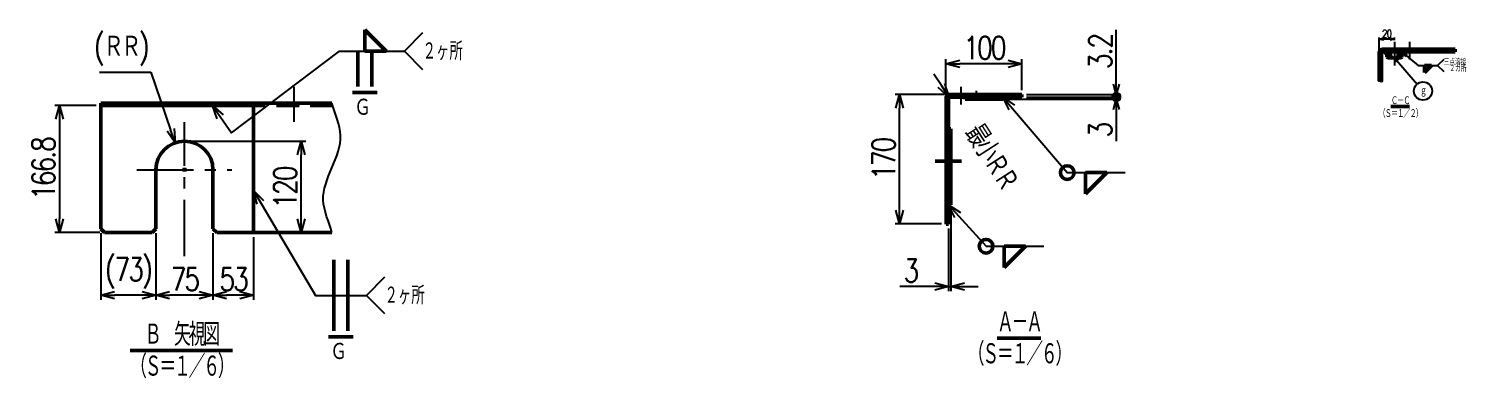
# Model space of a CAD drawing. Header units: millimetres. Extents: x -319 to 7866, y -2757 to 1424.
# Drawn here: x 5980 to 7866, y -2757 to -2297 of the extents above; entities that cross this region are included whole.
import ezdxf

# ---------------------------------------------------------------- set-up
doc = ezdxf.new("R2010")
doc.units = ezdxf.units.MM
doc.header["$LTSCALE"] = 2.338583
doc.linetypes.add('CENTER', pattern=[50.8, 31.75, -6.35, 6.35, -6.35])
doc.linetypes.add('DASHED', pattern=[19.05, 12.7, -6.35])
doc.layers.add('NoLayerName_001', color=7, linetype='Continuous')
doc.styles.get("Standard").update_dxf_attribs({"font": 'txt', "bigfont": 'extfont2'})
doc.dimstyles.get("Standard").update_dxf_attribs({"dimtxt": 2.5, "dimasz": 2.5, "dimexe": 1.25, "dimexo": 0.625, "dimtad": 1, "dimdec": 3, "dimzin": 0, "dimdsep": 46, "dimtxsty": 'Standard', "dimcen": 2.5, "dimadec": 0, "dimazin": 0, "dimtfac": 0.75, "dimtdec": 3, "dimtmove": 0, "dimatfit": 3, "dimfxl": 1, "dimarcsym": 0})

# ---------------------------------------------------------------- blocks, each defined once
blk = doc.blocks.new('_OPEN30')
at = {"color": 0, "linetype": 'ByBlock', "lineweight": -2}
for p, q in [((-1, 0.267949), (0, 0)), ((0, 0), (-1, -0.267949)), ((0, 0), (-1, 0))]:
    blk.add_line(p, q, dxfattribs=at)
blk = doc.blocks.new('*D128')
at = {"layer": 'Defpoints', "color": 0}
for p in [(6075.3, -2398.3), (6021.1, -2565.1), (6080.3, -2565.1)]:
    blk.add_point(p, dxfattribs=at)
at = {"layer": 'NoLayerName_001', "color": 0, "linetype": 'Continuous', "lineweight": 25}
for p, q in [((6069.3, -2398.3), (6015.1, -2398.3)), ((6021.1, -2416.3), (6021.1, -2547.1)), ((6074.3, -2565.1), (6015.1, -2565.1))]:
    blk.add_line(p, q, dxfattribs=at)
at = {"layer": 'NoLayerName_001', "color": 0, "lineweight": 25, "xscale": 18, "yscale": 18, "zscale": 18}
for p, rotation in [((6021.1, -2398.3), 90), ((6021.1, -2565.1), 270)]:
    blk.add_blockref('_OPEN30', p, dxfattribs=dict(at, rotation=rotation))
at = {"layer": 'NoLayerName_001', "color": 2, "lineweight": 50, "insert": (6000.1, -2481.7), "char_height": 30, "attachment_point": 5, "rotation": 90}
blk.add_mtext('\\W0.8000;\\T0.8750;166.8', dxfattribs=at)
blk = doc.blocks.new('*D129')
at = {"layer": 'Defpoints', "color": 0}
for p in [(6075.3, -2560.1), (6148, -2560.1), (6075.3, -2647.3)]:
    blk.add_point(p, dxfattribs=at)
at = {"layer": 'NoLayerName_001', "color": 0, "linetype": 'Continuous', "lineweight": 25}
for p, q in [((6075.3, -2566.1), (6075.3, -2653.3)), ((6148, -2566.1), (6148, -2653.3)), ((6130, -2647.3), (6093.3, -2647.3))]:
    blk.add_line(p, q, dxfattribs=at)
at = {"layer": 'NoLayerName_001', "color": 0, "lineweight": 25, "xscale": 18, "yscale": 18, "zscale": 18, "rotation": 180}
blk.add_blockref('_OPEN30', (6075.3, -2647.3), dxfattribs=at)
at = {"layer": 'NoLayerName_001', "color": 0, "lineweight": 25, "xscale": 18, "yscale": 18, "zscale": 18}
blk.add_blockref('_OPEN30', (6148, -2647.3), dxfattribs=at)
at = {"layer": 'NoLayerName_001', "color": 2, "lineweight": 50, "insert": (6111.6, -2618.5), "char_height": 30, "attachment_point": 5}
blk.add_mtext('\\W0.8000;\\T0.8750;(73)', dxfattribs=at)
blk = doc.blocks.new('*D130')
at = {"layer": 'Defpoints', "color": 0}
for p in [(6148, -2560.1), (6223, -2560.1), (6148, -2647.3)]:
    blk.add_point(p, dxfattribs=at)
at = {"layer": 'NoLayerName_001', "color": 0, "linetype": 'Continuous', "lineweight": 25}
for p, q in [((6148, -2566.1), (6148, -2653.3)), ((6223, -2566.1), (6223, -2653.3)), ((6205, -2647.3), (6166, -2647.3))]:
    blk.add_line(p, q, dxfattribs=at)
at = {"layer": 'NoLayerName_001', "color": 0, "lineweight": 25, "xscale": 18, "yscale": 18, "zscale": 18, "rotation": 180}
blk.add_blockref('_OPEN30', (6148, -2647.3), dxfattribs=at)
at = {"layer": 'NoLayerName_001', "color": 0, "lineweight": 25, "xscale": 18, "yscale": 18, "zscale": 18}
blk.add_blockref('_OPEN30', (6223, -2647.3), dxfattribs=at)
at = {"layer": 'NoLayerName_001', "color": 2, "lineweight": 50, "insert": (6185.5, -2626.3), "char_height": 30, "attachment_point": 5}
blk.add_mtext('\\W0.8000;\\T0.8750;75', dxfattribs=at)
blk = doc.blocks.new('*D131')
at = {"layer": 'Defpoints', "color": 0}
for p in [(6223, -2560.1), (6276.3, -2565.1), (6223, -2647.3)]:
    blk.add_point(p, dxfattribs=at)
at = {"layer": 'NoLayerName_001', "color": 0, "linetype": 'Continuous', "lineweight": 25}
for p, q in [((6223, -2566.1), (6223, -2653.3)), ((6276.3, -2571.1), (6276.3, -2653.3)), ((6258.3, -2647.3), (6241, -2647.3))]:
    blk.add_line(p, q, dxfattribs=at)
at = {"layer": 'NoLayerName_001', "color": 0, "lineweight": 25, "xscale": 18, "yscale": 18, "zscale": 18, "rotation": 180}
blk.add_blockref('_OPEN30', (6223, -2647.3), dxfattribs=at)
at = {"layer": 'NoLayerName_001', "color": 0, "lineweight": 25, "xscale": 18, "yscale": 18, "zscale": 18}
blk.add_blockref('_OPEN30', (6276.3, -2647.3), dxfattribs=at)
at = {"layer": 'NoLayerName_001', "color": 2, "lineweight": 50, "insert": (6249.6, -2626.3), "char_height": 30, "attachment_point": 5}
blk.add_mtext('\\W0.8000;\\T0.8750;53', dxfattribs=at)
blk = doc.blocks.new('*D132')
at = {"layer": 'Defpoints', "color": 0}
for p in [(6173.2, -2447.2), (6185.5, -2482.6)]:
    blk.add_point(p, dxfattribs=at)
at = {"layer": 'NoLayerName_001', "color": 0, "linetype": 'Continuous', "lineweight": 25}
for p, q in [((6073.8, -2354.6), (6141.2, -2354.6)), ((6141.2, -2354.6), (6167.3, -2430.2))]:
    blk.add_line(p, q, dxfattribs=at)
at = {"layer": 'NoLayerName_001', "color": 0, "linetype": 'Continuous', "lineweight": 50}
for p, q in [((6183, -2482.6), (6188, -2482.6)), ((6185.5, -2485.1), (6185.5, -2480.1))]:
    blk.add_line(p, q, dxfattribs=at)
at = {"layer": 'NoLayerName_001', "color": 0, "lineweight": 25, "xscale": 18, "yscale": 18, "zscale": 18, "rotation": 289.0871259043482}
blk.add_blockref('_OPEN30', (6173.2, -2447.2), dxfattribs=at)
at = {"layer": 'NoLayerName_001', "color": 2, "lineweight": 50, "insert": (6102.2, -2325.8), "char_height": 30, "attachment_point": 5}
blk.add_mtext('\\W0.8000;\\T0.8750;(ＲＲ)', dxfattribs=at)
blk = doc.blocks.new('_NONE')
blk = doc.blocks.new('*D133')
at = {"layer": 'Defpoints', "color": 0}
for p in [(6185.5, -2445.1), (6339, -2445.1), (6351.1, -2565.1)]:
    blk.add_point(p, dxfattribs=at)
at = {"layer": 'NoLayerName_001', "color": 0, "linetype": 'Continuous', "lineweight": 25}
for p, q in [((6191.5, -2445.1), (6345, -2445.1)), ((6339, -2547.1), (6339, -2463.1))]:
    blk.add_line(p, q, dxfattribs=at)
at = {"layer": 'NoLayerName_001', "color": 0, "lineweight": 25, "xscale": 18, "yscale": 18, "zscale": 18}
for p, rotation in [((6339, -2445.1), 90), ((6339, -2565.1), 270)]:
    blk.add_blockref('_OPEN30', p, dxfattribs=dict(at, rotation=rotation))
at = {"layer": 'NoLayerName_001', "color": 2, "lineweight": 50, "insert": (6318, -2506.6), "char_height": 30, "attachment_point": 5, "rotation": 90}
blk.add_mtext('\\W0.8000;\\T0.8750;120', dxfattribs=at)
blk = doc.blocks.new('JZB_0055')
at = {"layer": 'NoLayerName_001', "color": 7, "linetype": 'Continuous', "lineweight": 50}
for p, q in [((0, 166.8), (0, 170)), ((0, 170), (304.2, 170)), ((0, 166.8), (201, 166.8)), ((201, 166.8), (201, 0)), ((304.2, 0), (200.7, 0))]:
    blk.add_line(p, q, dxfattribs=at)
at = {"layer": 'NoLayerName_001', "color": 3, "linetype": 'DASHED', "lineweight": 50}
for p, q in [((249.2, 170), (249.2, 166.8)), ((259.2, 166.8), (259.2, 170)), ((305.5, 166.8), (201, 166.8))]:
    blk.add_line(p, q, dxfattribs=at)
at = {"layer": 'NoLayerName_001', "color": 7, "linetype": 'DASHED', "lineweight": 50}
blk.add_ellipse((200.6, 165.8), major_axis=(0, 4.2), ratio=0.099504, start_param=4.712389, end_param=4.714138, dxfattribs=at)
at = {"layer": 'NoLayerName_001', "color": 7, "linetype": 'Continuous', "lineweight": 50}
for centre, major_axis, start_param, end_param in [((158.8, 165.8), (42.2, 0), 0, 0.001749), ((158.8, 165.8), (42.2, 0), 0, 0.001749), ((200.6, 165.8), (0, 4.2), 4.712389, 4.714138)]:
    blk.add_ellipse(centre, major_axis=major_axis, ratio=0.099504, start_param=start_param, end_param=end_param, dxfattribs=at)
at = {"layer": 'NoLayerName_001', "color": 3, "linetype": 'Continuous', "lineweight": 25, "start_tangent": (-0.258819, 0.965926), "end_tangent": (-0.258819, 0.965926)}
blk.add_spline([(304.2, 0), (292.8, 42.5), (304.2, 85), (315.6, 127.5), (304.2, 170)], degree=3, dxfattribs=at)
blk = doc.blocks.new('JZB_0056')
at = {"layer": 'NoLayerName_001', "color": 7, "linetype": 'Continuous', "lineweight": 50}
for p, q in [((0, 5), (0, 166.8)), ((72.7, 82.5), (72.7, 5)), ((147.7, 5), (147.7, 82.5)), ((0, 5), (5, 0)), ((67.7, 0), (72.7, 5)), ((147.7, 5), (152.7, 0)), ((5, 0), (67.7, 0)), ((152.7, 0), (200.7, 0))]:
    blk.add_line(p, q, dxfattribs=at)
blk.add_arc((110.2, 82.5), 37.5, 0, 180, dxfattribs=at)
blk = doc.blocks.new('DIM_0010')
at = {"color": 2, "linetype": 'Continuous', "lineweight": 50}
for p, q in [((105.7, 132.4), (105.7, 85.9)), ((124.2, 85.9), (124.2, 132.4)), ((105.7, 85.9), (105.7, 39.4)), ((124.2, 39.4), (124.2, 85.9)), ((98.9, 31.5), (131.3, 31.5))]:
    blk.add_line(p, q, dxfattribs=at)
at = {"color": 3, "linetype": 'Continuous', "lineweight": 25}
for points in [[(5, 205.7), (0, 223.6), (13.3, 210.6)], [(0, 223.6), (81.7, 85.9), (148.5, 85.9)], [(172.5, 109.9), (148.5, 85.9), (172.5, 61.9)]]:
    blk.add_lwpolyline(points, dxfattribs=at)
at = {"color": 2, "linetype": 'Continuous', "lineweight": 50}
for s, width, p in [('２ヶ所', 0.666667, (172.5, 73.9)), ('\u3000Ｇ\u3000', 0.833333, (79.1, 0))]:
    blk.add_text(s, height=24, dxfattribs=dict(at, width=width)).set_placement(p)
blk = doc.blocks.new('DIM_0011')
at = {"color": 2, "linetype": 'Continuous', "lineweight": 50}
for p, q in [((200.6, 135.4), (200.6, 107.5)), ((228.5, 107.5), (200.6, 135.4)), ((191.4, 107.5), (191.4, 61)), ((200.6, 107.5), (228.5, 107.5)), ((209.9, 61), (209.9, 107.5)), ((184.5, 53.1), (216.9, 53.1))]:
    blk.add_line(p, q, dxfattribs=at)
at = {"color": 3, "linetype": 'Continuous', "lineweight": 25}
for points in [[(276.7, 131.5), (252.7, 107.5), (276.7, 83.5)], [(0, 36), (25.2, 0), (167.4, 107.5), (252.7, 107.5)], [(6.4, 18.5), (0, 36), (14.3, 24)]]:
    blk.add_lwpolyline(points, dxfattribs=at)
at = {"color": 2, "linetype": 'Continuous', "lineweight": 50}
for s, width, p in [('２ヶ所', 0.666667, (276.7, 95.5)), ('\u3000Ｇ\u3000', 0.833333, (164.7, 21.6))]:
    blk.add_text(s, height=24, dxfattribs=dict(at, width=width)).set_placement(p)
blk = doc.blocks.new('*D134')
at = {"layer": 'Defpoints', "color": 0}
for p in [(7126.5, -2383.9), (7191.8, -2383.9), (7187.6, -2553.9)]:
    blk.add_point(p, dxfattribs=at)
at = {"layer": 'NoLayerName_001', "color": 0, "linetype": 'Continuous', "lineweight": 25}
for p, q in [((7185.8, -2383.9), (7120.5, -2383.9)), ((7126.5, -2535.9), (7126.5, -2401.9)), ((7181.6, -2553.9), (7120.5, -2553.9))]:
    blk.add_line(p, q, dxfattribs=at)
at = {"layer": 'NoLayerName_001', "color": 0, "lineweight": 25, "xscale": 18, "yscale": 18, "zscale": 18}
for p, rotation in [((7126.5, -2383.9), 90), ((7126.5, -2553.9), 270)]:
    blk.add_blockref('_OPEN30', p, dxfattribs=dict(at, rotation=rotation))
at = {"layer": 'NoLayerName_001', "color": 2, "lineweight": 50, "insert": (7105.5, -2468.9), "char_height": 30, "attachment_point": 5, "rotation": 90}
blk.add_mtext('\\W0.8000;\\T0.8750;170', dxfattribs=at)
blk = doc.blocks.new('*D135')
at = {"layer": 'Defpoints', "color": 0}
for p in [(7187.6, -2343.5), (7187.6, -2388.1), (7287.6, -2383.9)]:
    blk.add_point(p, dxfattribs=at)
at = {"layer": 'NoLayerName_001', "color": 0, "linetype": 'Continuous', "lineweight": 25}
for p, q in [((7187.6, -2382.1), (7187.6, -2337.5)), ((7287.6, -2377.9), (7287.6, -2337.5)), ((7269.6, -2343.5), (7205.6, -2343.5))]:
    blk.add_line(p, q, dxfattribs=at)
at = {"layer": 'NoLayerName_001', "color": 0, "lineweight": 25, "xscale": 18, "yscale": 18, "zscale": 18, "rotation": 180}
blk.add_blockref('_OPEN30', (7187.6, -2343.5), dxfattribs=at)
at = {"layer": 'NoLayerName_001', "color": 0, "lineweight": 25, "xscale": 18, "yscale": 18, "zscale": 18}
blk.add_blockref('_OPEN30', (7287.6, -2343.5), dxfattribs=at)
at = {"layer": 'NoLayerName_001', "color": 2, "lineweight": 50, "insert": (7237.6, -2322.5), "char_height": 30, "attachment_point": 5}
blk.add_mtext('\\W0.8000;\\T0.8750;100', dxfattribs=at)
blk = doc.blocks.new('*D136')
at = {"layer": 'Defpoints', "color": 0}
for p in [(7191.3, -2387.3), (7191.8, -2388.1)]:
    blk.add_point(p, dxfattribs=at)
at = {"layer": 'NoLayerName_001', "color": 0, "linetype": 'Continuous', "lineweight": 25}
for p, q in [((7181.5, -2372.1), (7171.8, -2357)), ((7191.8, -2388.1), (7191.3, -2387.3))]:
    blk.add_line(p, q, dxfattribs=at)
at = {"layer": 'NoLayerName_001', "color": 0, "lineweight": 25, "xscale": 18, "yscale": 18, "zscale": 18, "rotation": 302.7138204370746}
blk.add_blockref('_OPEN30', (7191.3, -2387.3), dxfattribs=at)
at = {"layer": 'NoLayerName_001', "color": 2, "lineweight": 50, "insert": (7247.2, -2465.2), "char_height": 30, "attachment_point": 5, "rotation": 302.7138}
blk.add_mtext('\\W0.8000;\\T0.8750;最小ＲＲ', dxfattribs=at)
blk = doc.blocks.new('_DOT')
at = {"color": 0, "linetype": 'ByBlock', "lineweight": -2}
blk.add_line((-0.5, 0), (-1, 0), dxfattribs=at)
at = {"color": 0, "linetype": 'ByBlock', "lineweight": -2, "const_width": 0.5}
blk.add_lwpolyline([(-0.25, 0, 1), (0.25, 0, 1)], format="xyb", close=True, dxfattribs=at)
blk = doc.blocks.new('*D137')
at = {"layer": 'Defpoints', "color": 0}
for p in [(7287.6, -2383.9), (7287.6, -2387.1), (7411.7, -2387.1)]:
    blk.add_point(p, dxfattribs=at)
at = {"layer": 'NoLayerName_001', "color": 0, "linetype": 'Continuous', "lineweight": 25}
for p, q in [((7411.7, -2383.9), (7411.7, -2298.9)), ((7411.7, -2370.4), (7411.7, -2356.9)), ((7293.6, -2383.9), (7417.7, -2383.9)), ((7293.6, -2387.1), (7417.7, -2387.1)), ((7411.7, -2383.9), (7411.7, -2387.1)), ((7411.7, -2400.6), (7411.7, -2414.1))]:
    blk.add_line(p, q, dxfattribs=at)
at = {"layer": 'NoLayerName_001', "color": 0, "lineweight": 25, "xscale": 13.5, "yscale": 13.5, "zscale": 13.5}
for name, p, rotation in [('_OPEN30', (7411.7, -2383.9), 270), ('_DOT', (7411.7, -2387.1), 90)]:
    blk.add_blockref(name, p, dxfattribs=dict(at, rotation=rotation))
at = {"layer": 'NoLayerName_001', "color": 2, "lineweight": 50, "insert": (7390.7, -2327.9), "char_height": 30, "attachment_point": 5, "rotation": 90}
blk.add_mtext('\\W0.8000;\\T0.8750;3.2', dxfattribs=at)
blk = doc.blocks.new('*D138')
at = {"layer": 'Defpoints', "color": 0}
for p in [(7193.8, -2528.9), (7190.8, -2553.9), (7193.8, -2636.2)]:
    blk.add_point(p, dxfattribs=at)
at = {"layer": 'NoLayerName_001', "color": 0, "linetype": 'Continuous', "lineweight": 25}
for p, q in [((7193.8, -2534.9), (7193.8, -2642.2)), ((7190.8, -2559.9), (7190.8, -2642.2)), ((7190.8, -2636.2), (7126.8, -2636.2)), ((7172.8, -2636.2), (7154.8, -2636.2)), ((7190.8, -2636.2), (7193.8, -2636.2)), ((7211.8, -2636.2), (7229.8, -2636.2))]:
    blk.add_line(p, q, dxfattribs=at)
at = {"layer": 'NoLayerName_001', "color": 0, "lineweight": 25, "xscale": 18, "yscale": 18, "zscale": 18}
blk.add_blockref('_OPEN30', (7190.8, -2636.2), dxfattribs=at)
at = {"layer": 'NoLayerName_001', "color": 0, "lineweight": 25, "xscale": 18, "yscale": 18, "zscale": 18, "rotation": 180}
blk.add_blockref('_OPEN30', (7193.8, -2636.2), dxfattribs=at)
at = {"layer": 'NoLayerName_001', "color": 2, "lineweight": 50, "insert": (7140.8, -2615.2), "char_height": 30, "attachment_point": 5}
blk.add_mtext('\\W0.8000;\\T0.8750;3', dxfattribs=at)
blk = doc.blocks.new('*D139')
at = {"layer": 'Defpoints', "color": 0}
for p in [(7262.6, -2390.1), (7287.6, -2387.1), (7411.7, -2390.1)]:
    blk.add_point(p, dxfattribs=at)
at = {"layer": 'NoLayerName_001', "color": 0, "linetype": 'Continuous', "lineweight": 25}
for p, q in [((7411.7, -2373.6), (7411.7, -2360.1)), ((7268.6, -2390.1), (7417.7, -2390.1)), ((7293.6, -2387.1), (7417.7, -2387.1)), ((7411.7, -2387.1), (7411.7, -2390.1)), ((7411.7, -2390.1), (7411.7, -2445.1)), ((7411.7, -2403.6), (7411.7, -2417.1))]:
    blk.add_line(p, q, dxfattribs=at)
at = {"layer": 'NoLayerName_001', "color": 0, "lineweight": 25, "xscale": 13.5, "yscale": 13.5, "zscale": 13.5}
for name, p, rotation in [('_DOT', (7411.7, -2387.1), 270), ('_OPEN30', (7411.7, -2390.1), 90)]:
    blk.add_blockref(name, p, dxfattribs=dict(at, rotation=rotation))
at = {"layer": 'NoLayerName_001', "color": 2, "lineweight": 50, "insert": (7390.7, -2431.1), "char_height": 30, "attachment_point": 5, "rotation": 90}
blk.add_mtext('\\W0.8000;\\T0.8750;3', dxfattribs=at)
blk = doc.blocks.new('JZB_0057')
at = {"layer": 'NoLayerName_001', "color": 7, "linetype": 'Continuous', "lineweight": 50}
for p, q in [((3, 100), (0, 100)), ((3, 100), (3, 0)), ((0, 0), (3, 0))]:
    blk.add_line(p, q, dxfattribs=at)
blk = doc.blocks.new('JZB_0058')
at = {"layer": 'NoLayerName_001', "color": 7, "linetype": 'Continuous', "lineweight": 50}
for p, q in [((0, 3), (0, 0)), ((50, 3), (50, 0)), ((0, 0), (50, 0))]:
    blk.add_line(p, q, dxfattribs=at)
blk = doc.blocks.new('JZB_0059')
at = {"layer": 'NoLayerName_001', "color": 7, "linetype": 'Continuous', "lineweight": 50}
for p, q in [((100, 170), (4.2, 170)), ((100, 166.8), (100, 170)), ((0, 165.8), (0, 0)), ((3.2, 0), (3.2, 165.8)), ((4.2, 166.8), (100, 166.8)), ((0, 0), (3.2, 0))]:
    blk.add_line(p, q, dxfattribs=at)
for radius in [4.2, 1]:
    blk.add_arc((4.2, 165.8), radius, 90, 180, dxfattribs=at)
blk = doc.blocks.new('JZB_0060')
at = {"layer": 'NoLayerName_001', "color": 3, "linetype": 'DASHED', "lineweight": 50}
for p, q in [((0, 3.2), (0, 0)), ((12, 0), (12, 3.2)), ((21, 3.2), (21, 0)), ((31, 0), (31, 3.2))]:
    blk.add_line(p, q, dxfattribs=at)
blk = doc.blocks.new('DIM_0012')
at = {"color": 2, "linetype": 'Continuous', "lineweight": 50}
for p, q in [((108.6, 28.1), (108.6, 0.2)), ((136.7, 28.1), (108.6, 28.1)), ((108.6, 0.2), (136.7, 28.1))]:
    blk.add_line(p, q, dxfattribs=at)
at = {"color": 3, "linetype": 'Continuous', "lineweight": 25}
for points in [[(8, 110.6), (0, 127.4), (15.3, 116.8)], [(0, 127.4), (84.6, 28.1), (160.7, 28.1)]]:
    blk.add_lwpolyline(points, dxfattribs=at)
at = {"color": 2, "linetype": 'Continuous', "lineweight": 50}
blk.add_circle((84.6, 28.1), 9, dxfattribs=at)
blk = doc.blocks.new('DIM_0013')
at = {"color": 2, "linetype": 'Continuous', "lineweight": 50}
for p, q in [((73.5, 28.1), (73.5, 0.2)), ((101.6, 28.1), (73.5, 28.1)), ((73.5, 0.2), (101.6, 28.1))]:
    blk.add_line(p, q, dxfattribs=at)
at = {"color": 3, "linetype": 'Continuous', "lineweight": 25}
for points in [[(8.6, 65.8), (0, 82.4), (15.7, 72.3)], [(0, 82.4), (49.5, 28.1), (125.6, 28.1)]]:
    blk.add_lwpolyline(points, dxfattribs=at)
at = {"color": 2, "linetype": 'Continuous', "lineweight": 50}
blk.add_circle((49.5, 28.1), 9, dxfattribs=at)
blk = doc.blocks.new('*D140')
at = {"layer": 'Defpoints', "color": 0}
for p in [(7757.6, -2310.9), (7777.6, -2314.4), (7757.6, -2328.6)]:
    blk.add_point(p, dxfattribs=at)
at = {"layer": 'NoLayerName_001', "color": 0, "linetype": 'Continuous', "lineweight": 25}
for p, q in [((7757.6, -2326.6), (7757.6, -2308.9)), ((7771.6, -2310.9), (7763.6, -2310.9)), ((7777.6, -2312.4), (7777.6, -2308.9))]:
    blk.add_line(p, q, dxfattribs=at)
at = {"layer": 'NoLayerName_001', "color": 0, "lineweight": 25, "xscale": 6, "yscale": 6, "zscale": 6, "rotation": 180}
blk.add_blockref('_OPEN30', (7757.6, -2310.9), dxfattribs=at)
at = {"layer": 'NoLayerName_001', "color": 0, "lineweight": 25, "xscale": 6, "yscale": 6, "zscale": 6}
blk.add_blockref('_OPEN30', (7777.6, -2310.9), dxfattribs=at)
at = {"layer": 'NoLayerName_001', "color": 2, "lineweight": 50, "insert": (7767.6, -2303.9), "char_height": 10, "attachment_point": 5}
blk.add_mtext('\\W0.8000;\\T0.8750;20', dxfattribs=at)
blk = doc.blocks.new('JZB_0061')
at = {"layer": 'NoLayerName_001', "color": 7, "linetype": 'Continuous', "lineweight": 50}
for p, q in [((1.5, 37.9), (1.5, 0.9)), ((4.7, 0), (4.7, 37.9)), ((101.5, 42.1), (5.7, 42.1)), ((5.7, 38.9), (101.5, 38.9)), ((101.5, 38.9), (101.5, 42.1))]:
    blk.add_line(p, q, dxfattribs=at)
at = {"layer": 'NoLayerName_001', "color": 3, "linetype": 'DASHED', "lineweight": 50}
for p, q in [((15.5, 42.1), (15.5, 38.9)), ((27.5, 38.9), (27.5, 42.1)), ((36.5, 42.1), (36.5, 38.9)), ((46.5, 38.9), (46.5, 42.1))]:
    blk.add_line(p, q, dxfattribs=at)
at = {"layer": 'NoLayerName_001', "color": 7, "linetype": 'Continuous', "lineweight": 50}
for radius in [4.2, 1]:
    blk.add_arc((5.7, 37.9), radius, 90, 180, dxfattribs=at)
at = {"layer": 'NoLayerName_001', "color": 3, "linetype": 'Continuous', "lineweight": 25, "start_tangent": (0.965926, 0.258819), "end_tangent": (0.965926, 0.258819)}
blk.add_spline([(0, 0.4), (1.6, 0.9), (3.2, 0.4), (4.8, 0), (6.4, 0.4)], degree=3, dxfattribs=at)
blk = doc.blocks.new('JZB_0062')
at = {"layer": 'NoLayerName_001', "color": 7, "linetype": 'Continuous', "lineweight": 50}
for p, q in [((0, 8), (0, 0.9)), ((0, 0.9), (1.6, 0)), ((4.9, 8), (4.9, 0.9)), ((14.7, 8), (14.7, 0.9)), ((18.1, 0), (19.6, 0.9)), ((19.6, 8), (19.6, 0.9)), ((1.6, 0), (18.1, 0))]:
    blk.add_line(p, q, dxfattribs=at)
for points, start_tangent, end_tangent in [([(0, 0.9), (0.6, 0.6), (1.3, 0.3), (2, 0.2), (2.6, 0.1), (3.2, 0.2), (3.8, 0.4), (4.9, 0.9)], (0.888205, -0.459447), (0.906686, 0.421805)), ([(4.9, 0.9), (6.2, 0.6), (7.4, 0.3), (8.6, 0.2), (9.9, 0.1), (11.2, 0.2), (13, 0.5), (14.7, 0.9)], (0.968015, -0.250892), (0.971043, 0.238904)), ([(14.7, 0.9), (15.4, 0.6), (16, 0.3), (16.7, 0.2), (17.4, 0.1), (17.9, 0.2), (18.5, 0.4), (19.6, 0.9)], (0.888205, -0.459447), (0.906686, 0.421805))]:
    blk.add_spline(points, degree=3, dxfattribs=dict(at, start_tangent=start_tangent, end_tangent=end_tangent))
blk = doc.blocks.new('DIM_0014')
at = {"color": 2, "linetype": 'Continuous', "lineweight": 50}
for p, q in [((28.2, 9.4), (28.2, 0.1)), ((37.6, 9.4), (28.2, 9.4)), ((28.2, 0.1), (37.6, 9.4))]:
    blk.add_line(p, q, dxfattribs=at)
at = {"color": 3, "linetype": 'Continuous', "lineweight": 25}
for points in [[(3.6, 20.9), (0, 26), (5.7, 23.4)], [(0, 26), (20.2, 9.4), (45.6, 9.4)], [(53.6, 17.4), (45.6, 9.4), (53.6, 1.4)]]:
    blk.add_lwpolyline(points, dxfattribs=at)
at = {"color": 2, "linetype": 'Continuous', "lineweight": 50, "width": 0.666667}
for s, p in [('三点溶接', (53.6, 9.6)), ('\u3000２カ所', (53.6, 1.2))]:
    blk.add_text(s, height=8, dxfattribs=at).set_placement(p)
blk = doc.blocks.new('DIM_0015')
at = {"color": 3, "linetype": 'Continuous', "lineweight": 25}
for points in [[(2.7, 50), (0, 55.6), (5.1, 52.1)], [(0, 55.6), (29.8, 21.1)]]:
    blk.add_lwpolyline(points, dxfattribs=at)
blk.add_circle((37.6, 12), 12, dxfattribs=at)
at = {"color": 2, "linetype": 'Continuous', "lineweight": 50, "width": 0.666667}
blk.add_text('ｇ', height=10, dxfattribs=at).set_placement((33.6, 7))

msp = doc.modelspace()

# ---------------------------------------------------------------- hatches: boundary and pattern name
at = {"layer": 'NoLayerName_001', "linetype": 'Continuous', "lineweight": 25}
h = msp.add_hatch(dxfattribs=at)
h.set_pattern_fill('ANSI31', color=6, scale=0.063)
h.set_pattern_definition([(45, (7857.61947, -2324.42257), (-0.14143903, 0.14143903), [])])
h.paths.add_polyline_path([(7767.8045, -2327.6226), (7767.8045, -2330.6226), (7764.8045, -2327.6226)])
h = msp.add_hatch(dxfattribs=at)
h.set_pattern_fill('ANSI31', color=6, scale=0.063, angle=90)
h.set_pattern_definition([(135, (7857.61947, -2324.42257), (-0.14143903, -0.14143903), [])])
h.paths.add_polyline_path([(7787.4344, -2327.6226), (7787.4344, -2330.6226), (7790.4344, -2327.6226)])

# ---------------------------------------------------------------- linework, layer by layer
at = {"layer": 'NoLayerName_001', "color": 4, "linetype": 'CENTER', "lineweight": 25}
for p, q in [((7777.6195, -2314.4226), (7777.6195, -2345.6226)), ((7797.6195, -2314.4226), (7797.6195, -2337.6226)), ((6329.5411, -2373.5158), (6329.5411, -2419.9158)), ((7207.6105, -2397.13), (7207.6105, -2373.93)), ((7227.6105, -2392.13), (7227.6105, -2378.93)), ((6185.4866, -2596.3089), (6185.4866, -2420.1158)), ((6122.9866, -2482.6158), (6247.9866, -2482.6158))]:
    msp.add_line(p, q, dxfattribs=at)
at = {"layer": 'NoLayerName_001', "color": 6, "linetype": 'Continuous', "lineweight": 50}
for p, q in [((7767.8045, -2330.6226), (7764.8045, -2327.6226)), ((7787.4344, -2330.6226), (7790.4344, -2327.6226))]:
    msp.add_line(p, q, dxfattribs=at)
at = {"layer": 'NoLayerName_001', "color": 4, "linetype": 'CENTER', "lineweight": 50}
msp.add_line((7208.1206, -2471.43), (7173.5004, -2471.43), dxfattribs=at)

# ---------------------------------------------------------------- block references
at = {"layer": 'NoLayerName_001', "color": 3, "linetype": 'Continuous', "lineweight": 25}
for name, p in [('DIM_0011', (6222.2338, -2434.3276)), ('DIM_0015', (7777.6195, -2391.1975)), ('DIM_0014', (7788.9344, -2355.1043)), ('DIM_0012', (7262.6105, -2514.5216)), ('DIM_0010', (6276.3066, -2733.5059)), ('DIM_0013', (7190.8105, -2611.3099))]:
    msp.add_blockref(name, p, dxfattribs=at)
at = {"layer": 'NoLayerName_001'}
for name, p in [('JZB_0061', (7756.1021, -2366.5166)), ('JZB_0062', (7767.8045, -2335.6226)), ('JZB_0059', (7187.6105, -2553.93)), ('JZB_0060', (7201.6105, -2387.13)), ('JZB_0058', (7212.6105, -2390.13)), ('JZB_0055', (6075.3091, -2565.1158)), ('JZB_0056', (6075.3091, -2565.1158)), ('JZB_0057', (7190.8105, -2528.93))]:
    msp.add_blockref(name, p, dxfattribs=at)

# ---------------------------------------------------------------- texts
at = {"layer": 'NoLayerName_001', "color": 2, "lineweight": 50}
for s, insert, char_height, attachment_point, line_spacing_factor in [('\\A1;\\W0.6667;\\T0.8750;\u3000\u3000\\LＣ－Ｃ\\l\\P（Ｓ＝１／２）', (7756.8013, -2401.0097), 10, 4, 1.012128), ('\\A1;\\W0.6667;\\T0.8750;\u3000\u3000\\LＡ－Ａ\\l\\P（Ｓ＝１／６）', (7216.2522, -2740.3304), 30, 7, 0.84), ('\\A1;\\W0.6667;\\T0.8750;\\L\u3000Ｂ\u3000矢視図\u3000\\l\\P（Ｓ＝１／６）', (6114.0231, -2756.5822), 30, 7, 0.84)]:
    msp.add_mtext(s, dxfattribs=dict(at, insert=insert, char_height=char_height, attachment_point=attachment_point, line_spacing_factor=line_spacing_factor))

# ---------------------------------------------------------------- dimensions: what is measured, and where the dimension line sits
at = {"layer": 'NoLayerName_001', "color": 3, "linetype": 'Continuous', "lineweight": 50}
for center, mpoint, text, override, picture, middle in [((6185.4866, -2482.6158), (6173.2239, -2447.1775), '\\W0.8000;\\T0.8750;(ＲＲ)', {"dimtxt": 30, "dimasz": 18, "dimexe": 6, "dimexo": 6, "dimgap": 6, "dimtad": 3, "dimtih": 1, "dimtoh": 1, "dimzin": 8, "dimpost": '(Ｒ<>)', "dimblk1": 'NONE', "dimblk2": 'OPEN30', "dimsah": 1, "dimclrd": 0, "dimclre": 0, "dimclrt": 2, "dimtp": 0, "dimtm": 0, "dimtofl": 0, "dimlwd": 25, "dimlwe": 25}, '*D132', (6102.2025, -2354.638)), ((7191.8105, -2388.13), (7191.27, -2387.2886), '\\W0.8000;\\T0.8750;最小ＲＲ', {"dimtxt": 30, "dimasz": 18, "dimexe": 6, "dimexo": 6, "dimgap": 6, "dimtad": 3, "dimzin": 8, "dimpost": 'Ｒ<>', "dimblk1": 'NONE', "dimblk2": 'OPEN30', "dimsah": 1, "dimclrd": 0, "dimclre": 0, "dimclrt": 2, "dimtp": 0, "dimtm": 0, "dimtmove": 2, "dimlwd": 25, "dimlwe": 25}, '*D136', (7247.1668, -2465.2236))]:
    dim = msp.add_radius_dim(center=center, mpoint=mpoint, text=text, dimstyle='Standard', override=override, dxfattribs=at)
    dim.commit()
    dim.dimension.update_dxf_attribs({"geometry": picture, "text_midpoint": middle, "dimtype": 164})
for base, p1, p2, angle, override, picture, middle in [((7411.7332, -2387.13), (7287.6105, -2383.93), (7287.6105, -2387.13), 270, {"dimtxt": 30, "dimasz": 13.5, "dimexe": 6, "dimexo": 6, "dimgap": 6, "dimzin": 8, "dimblk1": 'OPEN30', "dimblk2": 'DOT', "dimsah": 1, "dimclrd": 0, "dimclre": 0, "dimclrt": 2, "dimtp": 0, "dimtm": 0, "dimlwd": 25, "dimlwe": 25}, '*D137', (7411.7332, -2327.93)), ((7757.6195, -2310.93), (7777.6195, -2314.4226), (7757.6195, -2328.6226), 180, {"dimtxt": 10, "dimasz": 6, "dimexe": 2, "dimexo": 2, "dimgap": 2, "dimzin": 8, "dimblk": 'OPEN30', "dimclrd": 0, "dimclre": 0, "dimclrt": 2, "dimtp": 0, "dimtm": 0, "dimlwd": 25, "dimlwe": 25}, '*D140', (7767.6195, -2310.93)), ((7187.6105, -2343.4522), (7287.6105, -2383.93), (7187.6105, -2388.13), 180, {"dimtxt": 30, "dimasz": 18, "dimexe": 6, "dimexo": 6, "dimgap": 6, "dimzin": 8, "dimblk": 'OPEN30', "dimclrd": 0, "dimclre": 0, "dimclrt": 2, "dimtp": 0, "dimtm": 0, "dimlwd": 25, "dimlwe": 25}, '*D135', (7237.6105, -2343.4522)), ((7411.7332, -2390.13), (7287.6105, -2387.13), (7262.6105, -2390.13), 270, {"dimtxt": 30, "dimasz": 13.5, "dimexe": 6, "dimexo": 6, "dimgap": 6, "dimzin": 8, "dimblk1": 'DOT', "dimblk2": 'OPEN30', "dimsah": 1, "dimclrd": 0, "dimclre": 0, "dimclrt": 2, "dimtp": 0, "dimtm": 0, "dimlwd": 25, "dimlwe": 25}, '*D139', (7411.7332, -2431.13)), ((7126.529, -2383.93), (7187.6105, -2553.93), (7191.8105, -2383.93), 90, {"dimtxt": 30, "dimasz": 18, "dimexe": 6, "dimexo": 6, "dimgap": 6, "dimzin": 8, "dimblk": 'OPEN30', "dimclrd": 0, "dimclre": 0, "dimclrt": 2, "dimtp": 0, "dimtm": 0, "dimlwd": 25, "dimlwe": 25}, '*D134', (7126.529, -2468.93)), ((6021.1304, -2565.1158), (6075.3091, -2398.3158), (6080.3091, -2565.1158), 270, {"dimtxt": 30, "dimasz": 18, "dimexe": 6, "dimexo": 6, "dimgap": 6, "dimzin": 8, "dimblk": 'OPEN30', "dimclrd": 0, "dimclre": 0, "dimclrt": 2, "dimtp": 0, "dimtm": 0, "dimlwd": 25, "dimlwe": 25}, '*D128', (6021.1304, -2481.7158)), ((6339.0229, -2445.1158), (6351.1081, -2565.1158), (6185.4866, -2445.1158), 90, {"dimtxt": 30, "dimasz": 18, "dimexe": 6, "dimexo": 6, "dimgap": 6, "dimzin": 8, "dimblk": 'OPEN30', "dimse1": 1, "dimclrd": 0, "dimclre": 0, "dimclrt": 2, "dimtp": 0, "dimtm": 0, "dimlwd": 25, "dimlwe": 25}, '*D133', (6339.0229, -2506.596)), ((6075.3091, -2647.3437), (6147.9866, -2560.1158), (6075.3091, -2560.1158), 180, {"dimtxt": 30, "dimasz": 18, "dimexe": 6, "dimexo": 6, "dimgap": 6, "dimdec": 0, "dimzin": 8, "dimpost": '(<>)', "dimblk": 'OPEN30', "dimclrd": 0, "dimclre": 0, "dimclrt": 2, "dimtp": 0, "dimtm": 0, "dimlwd": 25, "dimlwe": 25}, '*D129', (6111.6479, -2647.3437)), ((6147.9866, -2647.3437), (6222.9866, -2560.1158), (6147.9866, -2560.1158), 180, {"dimtxt": 30, "dimasz": 18, "dimexe": 6, "dimexo": 6, "dimgap": 6, "dimzin": 8, "dimblk": 'OPEN30', "dimclrd": 0, "dimclre": 0, "dimclrt": 2, "dimtp": 0, "dimtm": 0, "dimlwd": 25, "dimlwe": 25}, '*D130', (6185.4866, -2647.3437)), ((6222.9866, -2647.3437), (6276.3066, -2565.1158), (6222.9866, -2560.1158), 180, {"dimtxt": 30, "dimasz": 18, "dimexe": 6, "dimexo": 6, "dimgap": 6, "dimdec": 0, "dimzin": 8, "dimblk": 'OPEN30', "dimclrd": 0, "dimclre": 0, "dimclrt": 2, "dimtp": 0, "dimtm": 0, "dimlwd": 25, "dimlwe": 25}, '*D131', (6249.6466, -2647.3437))]:
    dim = msp.add_linear_dim(base=base, p1=p1, p2=p2, angle=angle, text='\\W0.8000;\\T0.8750;<>', dimstyle='Standard', override=override, dxfattribs=at)
    dim.commit()
    dim.dimension.update_dxf_attribs({"geometry": picture, "text_midpoint": middle, "dimtype": 160})
dim = msp.add_linear_dim(base=(7193.8105, -2636.1579), p1=(7190.8105, -2553.93), p2=(7193.8105, -2528.93), text='\\W0.8000;\\T0.8750;<>', dimstyle='Standard', override={"dimtxt": 30, "dimasz": 18, "dimexe": 6, "dimexo": 6, "dimgap": 6, "dimzin": 8, "dimblk": 'OPEN30', "dimclrd": 0, "dimclre": 0, "dimclrt": 2, "dimtp": 0, "dimtm": 0, "dimlwd": 25, "dimlwe": 25}, dxfattribs=at)
dim.commit()
dim.dimension.update_dxf_attribs({"geometry": '*D138', "text_midpoint": (7140.8105, -2636.1579), "dimtype": 160})

doc.saveas('drawing.dxf')
